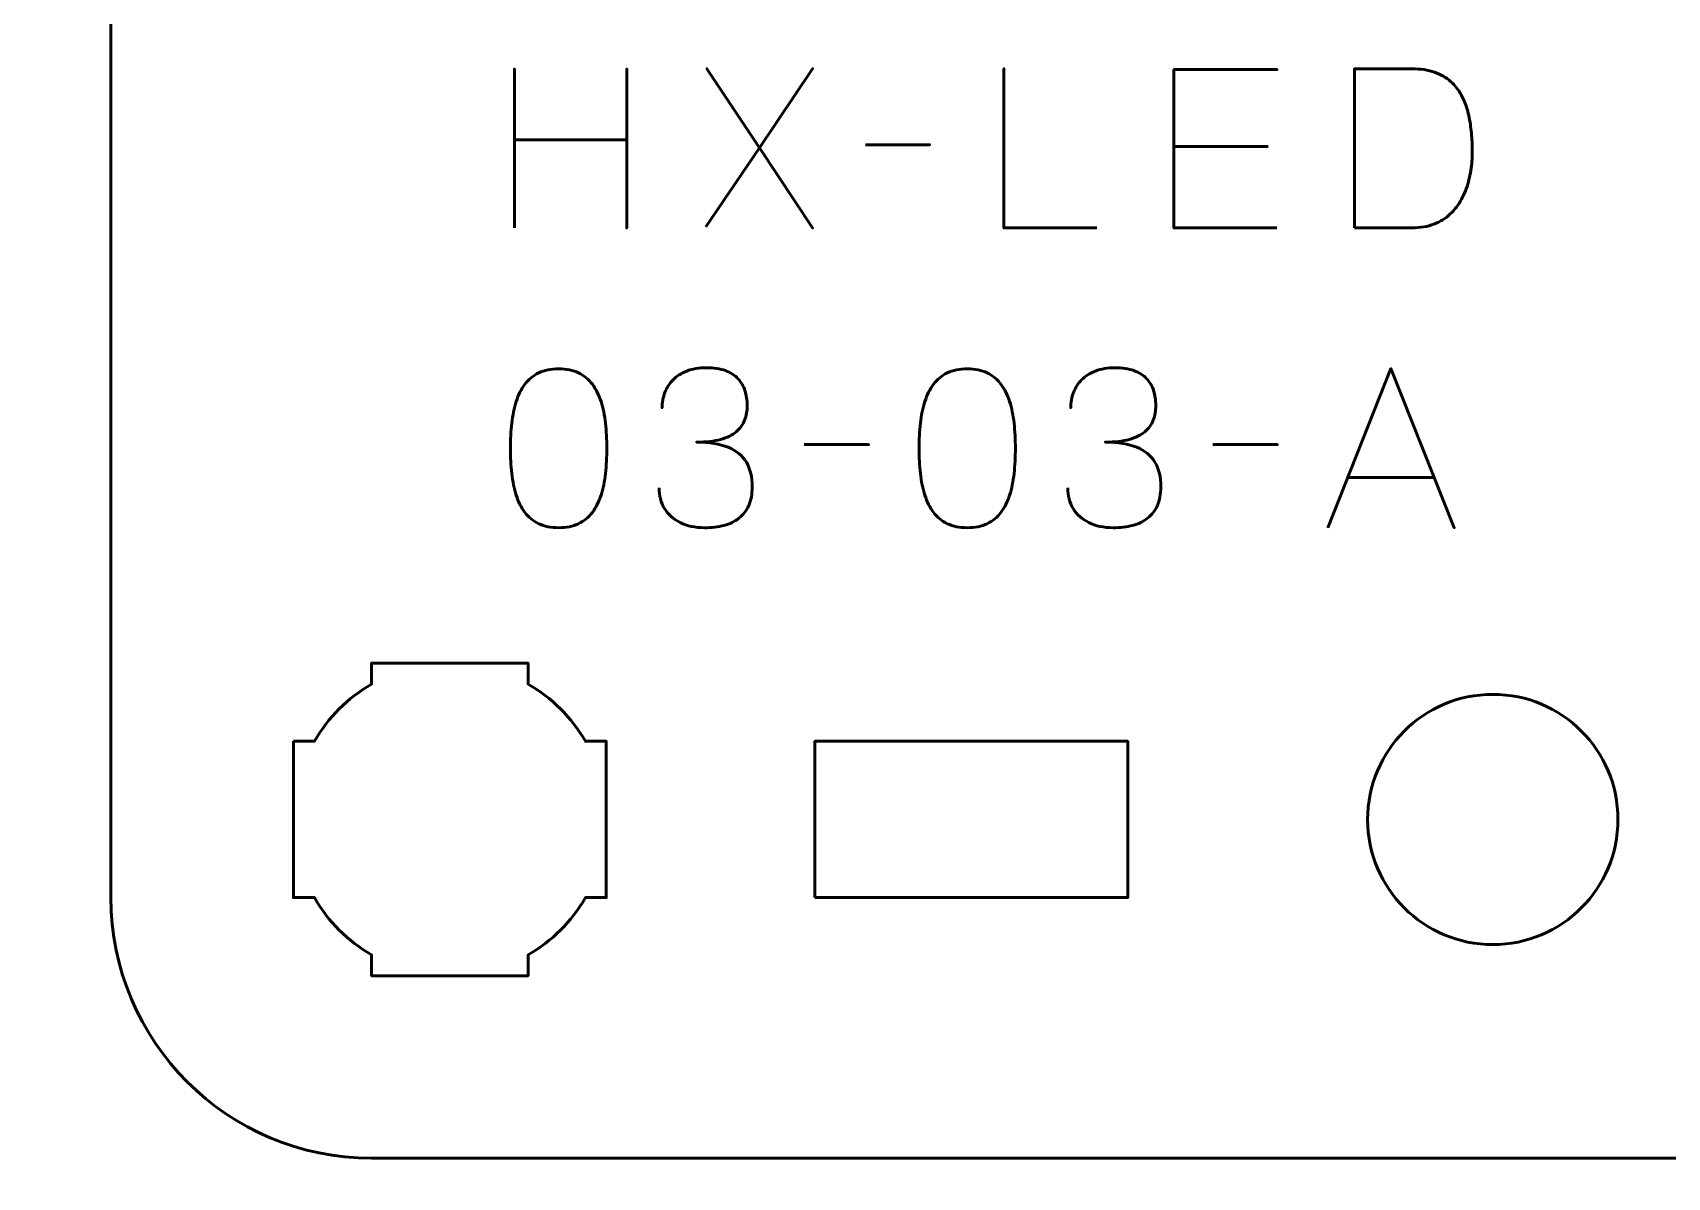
# Model space of a CAD drawing. Header units: centimetres. Extents: x -21 to 0, y -29.7 to 0.
# Drawn here: x -11.6 to -8.465, y -28.237 to -26.04 of the extents above; entities that cross this region are included whole.
import ezdxf

# ---------------------------------------------------------------- set-up
doc = ezdxf.new("R2010")
doc.units = ezdxf.units.CM
doc.header["$MEASUREMENT"] = 0
doc.layers.add('Layer 1', color=7, linetype='Continuous')

msp = doc.modelspace()

# ---------------------------------------------------------------- linework, layer by layer
at = {"layer": 'Layer 1', "lineweight": 53}
msp.add_lwpolyline([(-10.1, -27.7), (-9.5, -27.7), (-9.5, -27.4), (-10.1, -27.4), (-10.1, -27.7)], close=True, dxfattribs=at)
msp.add_ellipse((-8.8, -27.55), major_axis=(0, 0.24), ratio=1, dxfattribs=at)
at = {"layer": 'Layer 1', "color": 1, "lineweight": 53}
msp.add_open_spline([(-21.00003, -29.19995), (-21.00003, -29.19995), (-21.00003, -5.29992), (-21.00003, -5.29992), (-21.00003, -5.29992), (-21.00003, -5.21709), (-20.93286, -5.14992), (-20.85003, -5.14992), (-20.85003, -5.14992), (-20.7672, -5.14992), (-20.70003, -5.08275), (-20.70003, -4.99992), (-20.70003, -4.99992), (-20.70003, -4.91709), (-20.7672, -4.84992), (-20.85003, -4.84992), (-20.85003, -4.84992), (-20.93286, -4.84992), (-21.00003, -4.78275), (-21.00003, -4.69992), (-21.00003, -4.69992), (-21.00003, -4.61709), (-20.93286, -4.54992), (-20.85003, -4.54992), (-20.85003, -4.54992), (-20.7672, -4.54992), (-20.70003, -4.48275), (-20.70003, -4.39992), (-20.70003, -4.39992), (-20.70003, -4.31709), (-20.7672, -4.24992), (-20.85003, -4.24992), (-20.85003, -4.24992), (-20.93286, -4.24992), (-21.00003, -4.18275), (-21.00003, -4.09992), (-21.00003, -4.09992), (-21.00003, -4.01709), (-20.93286, -3.94992), (-20.85003, -3.94992), (-20.85003, -3.94992), (-20.7672, -3.94992), (-20.70003, -3.88275), (-20.70003, -3.79992), (-20.70003, -3.79992), (-20.70003, -3.71709), (-20.7672, -3.64992), (-20.85003, -3.64992), (-20.85003, -3.64992), (-20.93286, -3.64992), (-21.00003, -3.58275), (-21.00003, -3.49992), (-21.00003, -3.49992), (-21.00003, -3.41709), (-20.93286, -3.34992), (-20.85003, -3.34992), (-20.85003, -3.34992), (-20.7672, -3.34992), (-20.70003, -3.28275), (-20.70003, -3.19992), (-20.70003, -3.19992), (-20.70003, -3.11709), (-20.7672, -3.04992), (-20.85003, -3.04992), (-20.85003, -3.04992), (-20.93286, -3.04992), (-21.00003, -2.98275), (-21.00003, -2.89992), (-21.00003, -2.89992), (-21.00003, -2.81709), (-20.93286, -2.74992), (-20.85003, -2.74992), (-20.85003, -2.74992), (-20.7672, -2.74992), (-20.70003, -2.68275), (-20.70003, -2.59992), (-20.70003, -2.59992), (-20.70003, -2.51709), (-20.7672, -2.44992), (-20.85003, -2.44992), (-20.85003, -2.44992), (-20.93286, -2.44992), (-21.00003, -2.38275), (-21.00003, -2.29992), (-21.00003, -2.29992), (-21.00003, -2.21709), (-20.93286, -2.14992), (-20.85003, -2.14992), (-20.85003, -2.14992), (-20.7672, -2.14992), (-20.70003, -2.08275), (-20.70003, -1.99992), (-20.70003, -1.99992), (-20.70003, -1.91709), (-20.7672, -1.84992), (-20.85003, -1.84992), (-20.85003, -1.84992), (-20.93286, -1.84992), (-21.00003, -1.78275), (-21.00003, -1.69992), (-21.00003, -1.69992), (-21.00003, -1.61709), (-20.93286, -1.54992), (-20.85003, -1.54992), (-20.85003, -1.54992), (-20.7672, -1.54992), (-20.70003, -1.48275), (-20.70003, -1.39992), (-20.70003, -1.39992), (-20.70003, -1.31709), (-20.7672, -1.24992), (-20.85003, -1.24992), (-20.85003, -1.24992), (-20.93286, -1.24992), (-21.00003, -1.18275), (-21.00003, -1.09992), (-21.00003, -1.09992), (-21.00003, -1.09992), (-21.00003, -0.49992), (-21.00003, -0.49992), (-21.00003, -0.49992), (-21.00003, -0.22295), (-20.77694, 0.00004), (-20.49994, 0.00004), (-20.49994, 0.00004), (-20.49994, 0.00004), (-0.50008, 0.00004), (-0.50008, 0.00004), (-0.50008, 0.00004), (-0.22294, 0.00004), (0.00002, -0.22295), (0.00002, -0.49992), (0.00002, -0.49992), (0.00002, -0.49992), (0.00002, -29.19995), (0.00002, -29.19995), (0.00002, -29.19995), (0.00002, -29.47695), (-0.22294, -29.70004), (-0.50008, -29.70004), (-0.50008, -29.70004), (-0.50008, -29.70004), (-20.49994, -29.70004), (-20.49994, -29.70004), (-20.49994, -29.70004), (-20.77694, -29.70004), (-21.00003, -29.47695), (-21.00003, -29.19995)], degree=3, knots=[0, 0, 0, 0, 0.027027, 0.027027, 0.027027, 0.027027, 0.0540541, 0.0540541, 0.0540541, 0.0540541, 0.0810811, 0.0810811, 0.0810811, 0.0810811, 0.1081081, 0.1081081, 0.1081081, 0.1081081, 0.1351351, 0.1351351, 0.1351351, 0.1351351, 0.1621622, 0.1621622, 0.1621622, 0.1621622, 0.1891892, 0.1891892, 0.1891892, 0.1891892, 0.2162162, 0.2162162, 0.2162162, 0.2162162, 0.2432432, 0.2432432, 0.2432432, 0.2432432, 0.2702703, 0.2702703, 0.2702703, 0.2702703, 0.2972973, 0.2972973, 0.2972973, 0.2972973, 0.3243243, 0.3243243, 0.3243243, 0.3243243, 0.3513514, 0.3513514, 0.3513514, 0.3513514, 0.3783784, 0.3783784, 0.3783784, 0.3783784, 0.4054054, 0.4054054, 0.4054054, 0.4054054, 0.4324324, 0.4324324, 0.4324324, 0.4324324, 0.4594595, 0.4594595, 0.4594595, 0.4594595, 0.4864865, 0.4864865, 0.4864865, 0.4864865, 0.5135135, 0.5135135, 0.5135135, 0.5135135, 0.5405405, 0.5405405, 0.5405405, 0.5405405, 0.5675676, 0.5675676, 0.5675676, 0.5675676, 0.5945946, 0.5945946, 0.5945946, 0.5945946, 0.6216216, 0.6216216, 0.6216216, 0.6216216, 0.6486486, 0.6486486, 0.6486486, 0.6486486, 0.6756757, 0.6756757, 0.6756757, 0.6756757, 0.7027027, 0.7027027, 0.7027027, 0.7027027, 0.7297297, 0.7297297, 0.7297297, 0.7297297, 0.7567568, 0.7567568, 0.7567568, 0.7567568, 0.7837838, 0.7837838, 0.7837838, 0.7837838, 0.8108108, 0.8108108, 0.8108108, 0.8108108, 0.8378378, 0.8378378, 0.8378378, 0.8378378, 0.8648649, 0.8648649, 0.8648649, 0.8648649, 0.8918919, 0.8918919, 0.8918919, 0.8918919, 0.9189189, 0.9189189, 0.9189189, 0.9189189, 0.9459459, 0.9459459, 0.9459459, 0.9459459, 0.972973, 0.972973, 0.972973, 0.972973, 1, 1, 1, 1], dxfattribs=at)
at = {"layer": 'Layer 1', "color": 3, "lineweight": 53}
msp.add_open_spline([(-11.45, -27.7), (-11.45, -27.7), (-11.45, -23.4), (-11.45, -23.4), (-11.45, -23.4), (-11.45, -23.12391), (-11.22609, -22.9), (-10.95, -22.9), (-10.95, -22.9), (-10.95, -22.9), (-6.65, -22.9), (-6.65, -22.9), (-6.65, -22.9), (-6.37391, -22.9), (-6.15, -23.12391), (-6.15, -23.4), (-6.15, -23.4), (-6.15, -23.4), (-6.15, -27.7), (-6.15, -27.7), (-6.15, -27.7), (-6.15, -27.97609), (-6.37391, -28.2), (-6.65, -28.2), (-6.65, -28.2), (-6.65, -28.2), (-10.95, -28.2), (-10.95, -28.2), (-10.95, -28.2), (-11.22609, -28.2), (-11.45, -27.97609), (-11.45, -27.7)], degree=3, knots=[0, 0, 0, 0, 0.125, 0.125, 0.125, 0.125, 0.25, 0.25, 0.25, 0.25, 0.375, 0.375, 0.375, 0.375, 0.5, 0.5, 0.5, 0.5, 0.625, 0.625, 0.625, 0.625, 0.75, 0.75, 0.75, 0.75, 0.875, 0.875, 0.875, 0.875, 1, 1, 1, 1], dxfattribs=at)
at = {"layer": 'Layer 1', "color": 5, "lineweight": 53}
for points, knots in [([(-10.67632, -26.41494), (-10.67632, -26.41494), (-10.67632, -26.24603), (-10.67632, -26.24603), (-10.67632, -26.24603), (-10.67632, -26.24603), (-10.46085, -26.24603), (-10.46085, -26.24603), (-10.46085, -26.24603), (-10.46085, -26.24603), (-10.46085, -26.41494), (-10.46085, -26.41494), (-10.46085, -26.41494), (-10.46085, -26.41494), (-10.46085, -26.11014), (-10.46085, -26.11014), (-10.46085, -26.11014), (-10.46085, -26.11014), (-10.46085, -26.24603), (-10.46085, -26.24603), (-10.46085, -26.24603), (-10.46085, -26.24603), (-10.67632, -26.24603), (-10.67632, -26.24603), (-10.67632, -26.24603), (-10.67632, -26.24603), (-10.67632, -26.11014), (-10.67632, -26.11014), (-10.67632, -26.11014), (-10.67632, -26.11014), (-10.67632, -26.41494), (-10.67632, -26.41494)], [0, 0, 0, 0, 0.125, 0.125, 0.125, 0.125, 0.25, 0.25, 0.25, 0.25, 0.375, 0.375, 0.375, 0.375, 0.5, 0.5, 0.5, 0.5, 0.625, 0.625, 0.625, 0.625, 0.75, 0.75, 0.75, 0.75, 0.875, 0.875, 0.875, 0.875, 1, 1, 1, 1]), ([(-10.30887, -26.41282), (-10.30887, -26.41282), (-10.20642, -26.26127), (-10.20642, -26.26127), (-10.20642, -26.26127), (-10.20642, -26.26127), (-10.30718, -26.10972), (-10.30718, -26.10972), (-10.30718, -26.10972), (-10.30718, -26.10972), (-10.20642, -26.26127), (-10.20642, -26.26127), (-10.20642, -26.26127), (-10.20642, -26.26127), (-10.1044, -26.10972), (-10.1044, -26.10972), (-10.1044, -26.10972), (-10.1044, -26.10972), (-10.20642, -26.26127), (-10.20642, -26.26127), (-10.20642, -26.26127), (-10.20642, -26.26127), (-10.1044, -26.41494), (-10.1044, -26.41494), (-10.1044, -26.41494), (-10.1044, -26.41494), (-10.20642, -26.26127), (-10.20642, -26.26127), (-10.20642, -26.26127), (-10.20642, -26.26127), (-10.30887, -26.41282), (-10.30887, -26.41282)], [0, 0, 0, 0, 0.125, 0.125, 0.125, 0.125, 0.25, 0.25, 0.25, 0.25, 0.375, 0.375, 0.375, 0.375, 0.5, 0.5, 0.5, 0.5, 0.625, 0.625, 0.625, 0.625, 0.75, 0.75, 0.75, 0.75, 0.875, 0.875, 0.875, 0.875, 1, 1, 1, 1]), ([(-9.55916, -26.41494), (-9.55916, -26.41494), (-9.73738, -26.41494), (-9.73738, -26.41494), (-9.73738, -26.41494), (-9.73738, -26.41494), (-9.73738, -26.10972), (-9.73738, -26.10972), (-9.73738, -26.10972), (-9.73738, -26.10972), (-9.73738, -26.41494), (-9.73738, -26.41494), (-9.73738, -26.41494), (-9.73738, -26.41494), (-9.55916, -26.41494), (-9.55916, -26.41494)], [0, 0, 0, 0, 0.25, 0.25, 0.25, 0.25, 0.5, 0.5, 0.5, 0.5, 0.75, 0.75, 0.75, 0.75, 1, 1, 1, 1]), ([(-9.06514, -26.41494), (-9.06514, -26.41494), (-9.06514, -26.10972), (-9.06514, -26.10972), (-9.06514, -26.10972), (-9.06514, -26.10972), (-8.95507, -26.10972), (-8.95507, -26.10972), (-8.95507, -26.10972), (-8.93835, -26.10979), (-8.92389, -26.11198), (-8.91168, -26.11628), (-8.91168, -26.11628), (-8.89955, -26.12058), (-8.88925, -26.12651), (-8.88092, -26.13399), (-8.88092, -26.13399), (-8.87253, -26.14154), (-8.86575, -26.15022), (-8.86046, -26.15995), (-8.86046, -26.15995), (-8.85517, -26.16976), (-8.85108, -26.1802), (-8.84818, -26.19128), (-8.84818, -26.19128), (-8.84529, -26.20229), (-8.84325, -26.21351), (-8.84198, -26.22486), (-8.84198, -26.22486), (-8.84071, -26.23622), (-8.83986, -26.24723), (-8.83951, -26.25788), (-8.83951, -26.25788), (-8.83901, -26.26854), (-8.83936, -26.27976), (-8.84049, -26.29154), (-8.84049, -26.29154), (-8.84162, -26.30332), (-8.84374, -26.3151), (-8.84691, -26.32682), (-8.84691, -26.32682), (-8.85002, -26.33853), (-8.85446, -26.34968), (-8.86018, -26.36019), (-8.86018, -26.36019), (-8.86582, -26.37077), (-8.87302, -26.38016), (-8.88163, -26.38834), (-8.88163, -26.38834), (-8.89031, -26.39653), (-8.90068, -26.40302), (-8.91281, -26.40774), (-8.91281, -26.40774), (-8.92495, -26.41247), (-8.93906, -26.41487), (-8.95507, -26.41494), (-8.95507, -26.41494), (-8.95507, -26.41494), (-9.06514, -26.41494), (-9.06514, -26.41494)], [0, 0, 0, 0, 0.0666667, 0.0666667, 0.0666667, 0.0666667, 0.1333333, 0.1333333, 0.1333333, 0.1333333, 0.2, 0.2, 0.2, 0.2, 0.2666667, 0.2666667, 0.2666667, 0.2666667, 0.3333333, 0.3333333, 0.3333333, 0.3333333, 0.4, 0.4, 0.4, 0.4, 0.4666667, 0.4666667, 0.4666667, 0.4666667, 0.5333333, 0.5333333, 0.5333333, 0.5333333, 0.6, 0.6, 0.6, 0.6, 0.6666667, 0.6666667, 0.6666667, 0.6666667, 0.7333333, 0.7333333, 0.7333333, 0.7333333, 0.8, 0.8, 0.8, 0.8, 0.8666667, 0.8666667, 0.8666667, 0.8666667, 0.9333333, 0.9333333, 0.9333333, 0.9333333, 1, 1, 1, 1]), ([(-9.06514, -26.41494), (-9.06514, -26.41494), (-9.06514, -26.10972), (-9.06514, -26.10972), (-9.06514, -26.10972), (-9.06514, -26.10972), (-8.95507, -26.10972), (-8.95507, -26.10972), (-8.95507, -26.10972), (-8.93835, -26.10979), (-8.92389, -26.11198), (-8.91168, -26.11628), (-8.91168, -26.11628), (-8.89955, -26.12058), (-8.88925, -26.12651), (-8.88092, -26.13399), (-8.88092, -26.13399), (-8.87253, -26.14154), (-8.86575, -26.15022), (-8.86046, -26.15995), (-8.86046, -26.15995), (-8.85517, -26.16976), (-8.85108, -26.1802), (-8.84818, -26.19128), (-8.84818, -26.19128), (-8.84529, -26.20229), (-8.84325, -26.21351), (-8.84198, -26.22486), (-8.84198, -26.22486), (-8.84071, -26.23622), (-8.83986, -26.24723), (-8.83951, -26.25788), (-8.83951, -26.25788), (-8.83901, -26.26854), (-8.83936, -26.27976), (-8.84049, -26.29154), (-8.84049, -26.29154), (-8.84162, -26.30332), (-8.84374, -26.3151), (-8.84691, -26.32682), (-8.84691, -26.32682), (-8.85002, -26.33853), (-8.85446, -26.34968), (-8.86018, -26.36019), (-8.86018, -26.36019), (-8.86582, -26.37077), (-8.87302, -26.38016), (-8.88163, -26.38834), (-8.88163, -26.38834), (-8.89031, -26.39653), (-8.90068, -26.40302), (-8.91281, -26.40774), (-8.91281, -26.40774), (-8.92495, -26.41247), (-8.93906, -26.41487), (-8.95507, -26.41494), (-8.95507, -26.41494), (-8.95507, -26.41494), (-9.06514, -26.41494), (-9.06514, -26.41494)], [0, 0, 0, 0, 0.0666667, 0.0666667, 0.0666667, 0.0666667, 0.1333333, 0.1333333, 0.1333333, 0.1333333, 0.2, 0.2, 0.2, 0.2, 0.2666667, 0.2666667, 0.2666667, 0.2666667, 0.3333333, 0.3333333, 0.3333333, 0.3333333, 0.4, 0.4, 0.4, 0.4, 0.4666667, 0.4666667, 0.4666667, 0.4666667, 0.5333333, 0.5333333, 0.5333333, 0.5333333, 0.6, 0.6, 0.6, 0.6, 0.6666667, 0.6666667, 0.6666667, 0.6666667, 0.7333333, 0.7333333, 0.7333333, 0.7333333, 0.8, 0.8, 0.8, 0.8, 0.8666667, 0.8666667, 0.8666667, 0.8666667, 0.9333333, 0.9333333, 0.9333333, 0.9333333, 1, 1, 1, 1]), ([(-9.21415, -26.41494), (-9.21415, -26.41494), (-9.41142, -26.41494), (-9.41142, -26.41494), (-9.41142, -26.41494), (-9.41142, -26.41494), (-9.41142, -26.11141), (-9.41142, -26.11141), (-9.41142, -26.11141), (-9.41142, -26.11141), (-9.21415, -26.11141), (-9.21415, -26.11141), (-9.21415, -26.11141), (-9.21415, -26.11141), (-9.41142, -26.11141), (-9.41142, -26.11141), (-9.41142, -26.11141), (-9.41142, -26.11141), (-9.41142, -26.41494), (-9.41142, -26.41494), (-9.41142, -26.41494), (-9.41142, -26.41494), (-9.21415, -26.41494), (-9.21415, -26.41494)], [0, 0, 0, 0, 0.1666667, 0.1666667, 0.1666667, 0.1666667, 0.3333333, 0.3333333, 0.3333333, 0.3333333, 0.5, 0.5, 0.5, 0.5, 0.6666667, 0.6666667, 0.6666667, 0.6666667, 0.8333333, 0.8333333, 0.8333333, 0.8333333, 1, 1, 1, 1]), ([(-10.00323, -26.25534), (-10.00323, -26.25534), (-9.88004, -26.25534), (-9.88004, -26.25534), (-9.88004, -26.25534), (-9.88004, -26.25534), (-10.00323, -26.25534), (-10.00323, -26.25534)], [0, 0, 0, 0, 0.5, 0.5, 0.5, 0.5, 1, 1, 1, 1]), ([(-9.23108, -26.25873), (-9.23108, -26.25873), (-9.41142, -26.25873), (-9.41142, -26.25873), (-9.41142, -26.25873), (-9.41142, -26.25873), (-9.23108, -26.25873), (-9.23108, -26.25873)], [0, 0, 0, 0, 0.5, 0.5, 0.5, 0.5, 1, 1, 1, 1]), ([(-10.59144, -26.99025), (-10.57663, -26.99018), (-10.56386, -26.98757), (-10.5532, -26.98249), (-10.5532, -26.98249), (-10.54262, -26.97741), (-10.5338, -26.97014), (-10.52675, -26.9609), (-10.52675, -26.9609), (-10.51976, -26.95159), (-10.51426, -26.94058), (-10.51017, -26.92788), (-10.51017, -26.92788), (-10.50614, -26.91518), (-10.50325, -26.90128), (-10.50163, -26.88604), (-10.50163, -26.88604), (-10.49993, -26.8708), (-10.49909, -26.85478), (-10.49916, -26.83785), (-10.49916, -26.83785), (-10.49909, -26.82099), (-10.49993, -26.80497), (-10.50163, -26.7898), (-10.50163, -26.7898), (-10.50325, -26.77463), (-10.50614, -26.76066), (-10.51017, -26.74796), (-10.51017, -26.74796), (-10.51426, -26.73533), (-10.51976, -26.72433), (-10.52675, -26.71494), (-10.52675, -26.71494), (-10.5338, -26.70563), (-10.54262, -26.69836), (-10.5532, -26.69328), (-10.5532, -26.69328), (-10.56386, -26.68813), (-10.57663, -26.68552), (-10.59144, -26.68545), (-10.59144, -26.68545), (-10.60626, -26.68552), (-10.61903, -26.68813), (-10.62969, -26.69328), (-10.62969, -26.69328), (-10.64027, -26.69836), (-10.64909, -26.70563), (-10.65614, -26.71494), (-10.65614, -26.71494), (-10.66313, -26.72433), (-10.66863, -26.73533), (-10.67272, -26.74796), (-10.67272, -26.74796), (-10.67675, -26.76066), (-10.67964, -26.77463), (-10.68126, -26.7898), (-10.68126, -26.7898), (-10.68295, -26.80497), (-10.6838, -26.82099), (-10.68373, -26.83785), (-10.68373, -26.83785), (-10.6838, -26.85478), (-10.68295, -26.8708), (-10.68126, -26.88604), (-10.68126, -26.88604), (-10.67964, -26.90128), (-10.67675, -26.91518), (-10.67272, -26.92788), (-10.67272, -26.92788), (-10.66863, -26.94058), (-10.66313, -26.95159), (-10.65614, -26.9609), (-10.65614, -26.9609), (-10.64909, -26.97014), (-10.64027, -26.97741), (-10.62969, -26.98249), (-10.62969, -26.98249), (-10.61903, -26.98757), (-10.60626, -26.99018), (-10.59144, -26.99025)], [0, 0, 0, 0, 0.05, 0.05, 0.05, 0.05, 0.1, 0.1, 0.1, 0.1, 0.15, 0.15, 0.15, 0.15, 0.2, 0.2, 0.2, 0.2, 0.25, 0.25, 0.25, 0.25, 0.3, 0.3, 0.3, 0.3, 0.35, 0.35, 0.35, 0.35, 0.4, 0.4, 0.4, 0.4, 0.45, 0.45, 0.45, 0.45, 0.5, 0.5, 0.5, 0.5, 0.55, 0.55, 0.55, 0.55, 0.6, 0.6, 0.6, 0.6, 0.65, 0.65, 0.65, 0.65, 0.7, 0.7, 0.7, 0.7, 0.75, 0.75, 0.75, 0.75, 0.8, 0.8, 0.8, 0.8, 0.85, 0.85, 0.85, 0.85, 0.9, 0.9, 0.9, 0.9, 0.95, 0.95, 0.95, 0.95, 1, 1, 1, 1]), ([(-10.59144, -26.99025), (-10.57663, -26.99018), (-10.56386, -26.98757), (-10.5532, -26.98249), (-10.5532, -26.98249), (-10.54262, -26.97741), (-10.5338, -26.97014), (-10.52675, -26.9609), (-10.52675, -26.9609), (-10.51976, -26.95159), (-10.51426, -26.94058), (-10.51017, -26.92788), (-10.51017, -26.92788), (-10.50614, -26.91518), (-10.50325, -26.90128), (-10.50163, -26.88604), (-10.50163, -26.88604), (-10.49993, -26.8708), (-10.49909, -26.85478), (-10.49916, -26.83785), (-10.49916, -26.83785), (-10.49909, -26.82099), (-10.49993, -26.80497), (-10.50163, -26.7898), (-10.50163, -26.7898), (-10.50325, -26.77463), (-10.50614, -26.76066), (-10.51017, -26.74796), (-10.51017, -26.74796), (-10.51426, -26.73533), (-10.51976, -26.72433), (-10.52675, -26.71494), (-10.52675, -26.71494), (-10.5338, -26.70563), (-10.54262, -26.69836), (-10.5532, -26.69328), (-10.5532, -26.69328), (-10.56386, -26.68813), (-10.57663, -26.68552), (-10.59144, -26.68545), (-10.59144, -26.68545), (-10.60626, -26.68552), (-10.61903, -26.68813), (-10.62969, -26.69328), (-10.62969, -26.69328), (-10.64027, -26.69836), (-10.64909, -26.70563), (-10.65614, -26.71494), (-10.65614, -26.71494), (-10.66313, -26.72433), (-10.66863, -26.73533), (-10.67272, -26.74796), (-10.67272, -26.74796), (-10.67675, -26.76066), (-10.67964, -26.77463), (-10.68126, -26.7898), (-10.68126, -26.7898), (-10.68295, -26.80497), (-10.6838, -26.82099), (-10.68373, -26.83785), (-10.68373, -26.83785), (-10.6838, -26.85478), (-10.68295, -26.8708), (-10.68126, -26.88604), (-10.68126, -26.88604), (-10.67964, -26.90128), (-10.67675, -26.91518), (-10.67272, -26.92788), (-10.67272, -26.92788), (-10.66863, -26.94058), (-10.66313, -26.95159), (-10.65614, -26.9609), (-10.65614, -26.9609), (-10.64909, -26.97014), (-10.64027, -26.97741), (-10.62969, -26.98249), (-10.62969, -26.98249), (-10.61903, -26.98757), (-10.60626, -26.99018), (-10.59144, -26.99025)], [0, 0, 0, 0, 0.05, 0.05, 0.05, 0.05, 0.1, 0.1, 0.1, 0.1, 0.15, 0.15, 0.15, 0.15, 0.2, 0.2, 0.2, 0.2, 0.25, 0.25, 0.25, 0.25, 0.3, 0.3, 0.3, 0.3, 0.35, 0.35, 0.35, 0.35, 0.4, 0.4, 0.4, 0.4, 0.45, 0.45, 0.45, 0.45, 0.5, 0.5, 0.5, 0.5, 0.55, 0.55, 0.55, 0.55, 0.6, 0.6, 0.6, 0.6, 0.65, 0.65, 0.65, 0.65, 0.7, 0.7, 0.7, 0.7, 0.75, 0.75, 0.75, 0.75, 0.8, 0.8, 0.8, 0.8, 0.85, 0.85, 0.85, 0.85, 0.9, 0.9, 0.9, 0.9, 0.95, 0.95, 0.95, 0.95, 1, 1, 1, 1]), ([(-10.39883, -26.91363), (-10.39876, -26.92887), (-10.39523, -26.94213), (-10.38825, -26.95363), (-10.38825, -26.95363), (-10.38126, -26.96506), (-10.37131, -26.97402), (-10.35833, -26.98044), (-10.35833, -26.98044), (-10.34535, -26.98686), (-10.32976, -26.99011), (-10.31162, -26.99025), (-10.31162, -26.99025), (-10.29801, -26.99025), (-10.28566, -26.98884), (-10.27444, -26.98588), (-10.27444, -26.98588), (-10.26329, -26.98291), (-10.2537, -26.97833), (-10.24558, -26.97205), (-10.24558, -26.97205), (-10.23747, -26.96577), (-10.23126, -26.95765), (-10.22682, -26.94778), (-10.22682, -26.94778), (-10.22244, -26.93783), (-10.22026, -26.9259), (-10.22019, -26.91193), (-10.22019, -26.91193), (-10.22011, -26.89331), (-10.22392, -26.87757), (-10.23147, -26.8648), (-10.23147, -26.8648), (-10.23902, -26.85203), (-10.25074, -26.84244), (-10.26647, -26.83588), (-10.26647, -26.83588), (-10.2822, -26.82931), (-10.30238, -26.826), (-10.32686, -26.826), (-10.32686, -26.826), (-10.30859, -26.82607), (-10.29328, -26.82438), (-10.28079, -26.82092), (-10.28079, -26.82092), (-10.26837, -26.81746), (-10.25843, -26.81259), (-10.25095, -26.80624), (-10.25095, -26.80624), (-10.24347, -26.79996), (-10.23804, -26.79248), (-10.23479, -26.78388), (-10.23479, -26.78388), (-10.23147, -26.77534), (-10.22985, -26.76596), (-10.22992, -26.75573), (-10.22992, -26.75573), (-10.22985, -26.74549), (-10.23126, -26.73604), (-10.23408, -26.72729), (-10.23408, -26.72729), (-10.23684, -26.71854), (-10.24135, -26.71085), (-10.24749, -26.70429), (-10.24749, -26.70429), (-10.25363, -26.69773), (-10.26174, -26.69258), (-10.27169, -26.68891), (-10.27169, -26.68891), (-10.28171, -26.68524), (-10.29392, -26.68341), (-10.30824, -26.68334), (-10.30824, -26.68334), (-10.32249, -26.68341), (-10.33498, -26.68552), (-10.34556, -26.68962), (-10.34556, -26.68962), (-10.35622, -26.69371), (-10.36496, -26.69928), (-10.37202, -26.70641), (-10.37202, -26.70641), (-10.379, -26.71353), (-10.38423, -26.72165), (-10.38768, -26.73082), (-10.38768, -26.73082), (-10.39121, -26.73999), (-10.3929, -26.74973), (-10.3929, -26.75996), (-10.3929, -26.75996), (-10.3929, -26.74973), (-10.39121, -26.73999), (-10.38768, -26.73082), (-10.38768, -26.73082), (-10.38423, -26.72165), (-10.379, -26.71353), (-10.37202, -26.70641), (-10.37202, -26.70641), (-10.36496, -26.69928), (-10.35622, -26.69371), (-10.34556, -26.68962), (-10.34556, -26.68962), (-10.33498, -26.68552), (-10.32249, -26.68341), (-10.30824, -26.68334), (-10.30824, -26.68334), (-10.29392, -26.68341), (-10.28171, -26.68524), (-10.27169, -26.68891), (-10.27169, -26.68891), (-10.26174, -26.69258), (-10.25363, -26.69773), (-10.24749, -26.70429), (-10.24749, -26.70429), (-10.24135, -26.71085), (-10.23684, -26.71854), (-10.23408, -26.72729), (-10.23408, -26.72729), (-10.23126, -26.73604), (-10.22985, -26.74549), (-10.22992, -26.75573), (-10.22992, -26.75573), (-10.22985, -26.76596), (-10.23147, -26.77534), (-10.23479, -26.78388), (-10.23479, -26.78388), (-10.23804, -26.79248), (-10.24347, -26.79996), (-10.25095, -26.80624), (-10.25095, -26.80624), (-10.25843, -26.81259), (-10.26837, -26.81746), (-10.28079, -26.82092), (-10.28079, -26.82092), (-10.29328, -26.82438), (-10.30859, -26.82607), (-10.32686, -26.826), (-10.32686, -26.826), (-10.30238, -26.826), (-10.2822, -26.82931), (-10.26647, -26.83588), (-10.26647, -26.83588), (-10.25074, -26.84244), (-10.23902, -26.85203), (-10.23147, -26.8648), (-10.23147, -26.8648), (-10.22392, -26.87757), (-10.22011, -26.89331), (-10.22019, -26.91193), (-10.22019, -26.91193), (-10.22026, -26.9259), (-10.22244, -26.93783), (-10.22682, -26.94778), (-10.22682, -26.94778), (-10.23126, -26.95765), (-10.23747, -26.96577), (-10.24558, -26.97205), (-10.24558, -26.97205), (-10.2537, -26.97833), (-10.26329, -26.98291), (-10.27444, -26.98588), (-10.27444, -26.98588), (-10.28566, -26.98884), (-10.29801, -26.99025), (-10.31162, -26.99025), (-10.31162, -26.99025), (-10.32976, -26.99011), (-10.34535, -26.98686), (-10.35833, -26.98044), (-10.35833, -26.98044), (-10.37131, -26.97402), (-10.38126, -26.96506), (-10.38825, -26.95363), (-10.38825, -26.95363), (-10.39523, -26.94213), (-10.39876, -26.92887), (-10.39883, -26.91363)], [0, 0, 0, 0, 0.0227273, 0.0227273, 0.0227273, 0.0227273, 0.0454545, 0.0454545, 0.0454545, 0.0454545, 0.0681818, 0.0681818, 0.0681818, 0.0681818, 0.0909091, 0.0909091, 0.0909091, 0.0909091, 0.1136364, 0.1136364, 0.1136364, 0.1136364, 0.1363636, 0.1363636, 0.1363636, 0.1363636, 0.1590909, 0.1590909, 0.1590909, 0.1590909, 0.1818182, 0.1818182, 0.1818182, 0.1818182, 0.2045455, 0.2045455, 0.2045455, 0.2045455, 0.2272727, 0.2272727, 0.2272727, 0.2272727, 0.25, 0.25, 0.25, 0.25, 0.2727273, 0.2727273, 0.2727273, 0.2727273, 0.2954545, 0.2954545, 0.2954545, 0.2954545, 0.3181818, 0.3181818, 0.3181818, 0.3181818, 0.3409091, 0.3409091, 0.3409091, 0.3409091, 0.3636364, 0.3636364, 0.3636364, 0.3636364, 0.3863636, 0.3863636, 0.3863636, 0.3863636, 0.4090909, 0.4090909, 0.4090909, 0.4090909, 0.4318182, 0.4318182, 0.4318182, 0.4318182, 0.4545455, 0.4545455, 0.4545455, 0.4545455, 0.4772727, 0.4772727, 0.4772727, 0.4772727, 0.5, 0.5, 0.5, 0.5, 0.5227273, 0.5227273, 0.5227273, 0.5227273, 0.5454545, 0.5454545, 0.5454545, 0.5454545, 0.5681818, 0.5681818, 0.5681818, 0.5681818, 0.5909091, 0.5909091, 0.5909091, 0.5909091, 0.6136364, 0.6136364, 0.6136364, 0.6136364, 0.6363636, 0.6363636, 0.6363636, 0.6363636, 0.6590909, 0.6590909, 0.6590909, 0.6590909, 0.6818182, 0.6818182, 0.6818182, 0.6818182, 0.7045455, 0.7045455, 0.7045455, 0.7045455, 0.7272727, 0.7272727, 0.7272727, 0.7272727, 0.75, 0.75, 0.75, 0.75, 0.7727273, 0.7727273, 0.7727273, 0.7727273, 0.7954545, 0.7954545, 0.7954545, 0.7954545, 0.8181818, 0.8181818, 0.8181818, 0.8181818, 0.8409091, 0.8409091, 0.8409091, 0.8409091, 0.8636364, 0.8636364, 0.8636364, 0.8636364, 0.8863636, 0.8863636, 0.8863636, 0.8863636, 0.9090909, 0.9090909, 0.9090909, 0.9090909, 0.9318182, 0.9318182, 0.9318182, 0.9318182, 0.9545455, 0.9545455, 0.9545455, 0.9545455, 0.9772727, 0.9772727, 0.9772727, 0.9772727, 1, 1, 1, 1]), ([(-9.80786, -26.99025), (-9.79305, -26.99018), (-9.78028, -26.98757), (-9.76962, -26.98249), (-9.76962, -26.98249), (-9.75904, -26.97741), (-9.75022, -26.97014), (-9.74317, -26.9609), (-9.74317, -26.9609), (-9.73618, -26.95159), (-9.73068, -26.94058), (-9.72659, -26.92788), (-9.72659, -26.92788), (-9.72256, -26.91518), (-9.71967, -26.90128), (-9.71805, -26.88604), (-9.71805, -26.88604), (-9.71635, -26.8708), (-9.71551, -26.85478), (-9.71558, -26.83785), (-9.71558, -26.83785), (-9.71551, -26.82099), (-9.71635, -26.80497), (-9.71805, -26.7898), (-9.71805, -26.7898), (-9.71967, -26.77463), (-9.72256, -26.76066), (-9.72659, -26.74796), (-9.72659, -26.74796), (-9.73068, -26.73533), (-9.73618, -26.72433), (-9.74317, -26.71494), (-9.74317, -26.71494), (-9.75022, -26.70563), (-9.75904, -26.69836), (-9.76962, -26.69328), (-9.76962, -26.69328), (-9.78028, -26.68813), (-9.79305, -26.68552), (-9.80786, -26.68545), (-9.80786, -26.68545), (-9.82268, -26.68552), (-9.83545, -26.68813), (-9.84611, -26.69328), (-9.84611, -26.69328), (-9.85669, -26.69836), (-9.86551, -26.70563), (-9.87256, -26.71494), (-9.87256, -26.71494), (-9.87955, -26.72433), (-9.88505, -26.73533), (-9.88914, -26.74796), (-9.88914, -26.74796), (-9.89317, -26.76066), (-9.89606, -26.77463), (-9.89768, -26.7898), (-9.89768, -26.7898), (-9.89937, -26.80497), (-9.90022, -26.82099), (-9.90015, -26.83785), (-9.90015, -26.83785), (-9.90022, -26.85478), (-9.89937, -26.8708), (-9.89768, -26.88604), (-9.89768, -26.88604), (-9.89606, -26.90128), (-9.89317, -26.91518), (-9.88914, -26.92788), (-9.88914, -26.92788), (-9.88505, -26.94058), (-9.87955, -26.95159), (-9.87256, -26.9609), (-9.87256, -26.9609), (-9.86551, -26.97014), (-9.85669, -26.97741), (-9.84611, -26.98249), (-9.84611, -26.98249), (-9.83545, -26.98757), (-9.82268, -26.99018), (-9.80786, -26.99025)], [0, 0, 0, 0, 0.05, 0.05, 0.05, 0.05, 0.1, 0.1, 0.1, 0.1, 0.15, 0.15, 0.15, 0.15, 0.2, 0.2, 0.2, 0.2, 0.25, 0.25, 0.25, 0.25, 0.3, 0.3, 0.3, 0.3, 0.35, 0.35, 0.35, 0.35, 0.4, 0.4, 0.4, 0.4, 0.45, 0.45, 0.45, 0.45, 0.5, 0.5, 0.5, 0.5, 0.55, 0.55, 0.55, 0.55, 0.6, 0.6, 0.6, 0.6, 0.65, 0.65, 0.65, 0.65, 0.7, 0.7, 0.7, 0.7, 0.75, 0.75, 0.75, 0.75, 0.8, 0.8, 0.8, 0.8, 0.85, 0.85, 0.85, 0.85, 0.9, 0.9, 0.9, 0.9, 0.95, 0.95, 0.95, 0.95, 1, 1, 1, 1]), ([(-9.80786, -26.99025), (-9.79305, -26.99018), (-9.78028, -26.98757), (-9.76962, -26.98249), (-9.76962, -26.98249), (-9.75904, -26.97741), (-9.75022, -26.97014), (-9.74317, -26.9609), (-9.74317, -26.9609), (-9.73618, -26.95159), (-9.73068, -26.94058), (-9.72659, -26.92788), (-9.72659, -26.92788), (-9.72256, -26.91518), (-9.71967, -26.90128), (-9.71805, -26.88604), (-9.71805, -26.88604), (-9.71635, -26.8708), (-9.71551, -26.85478), (-9.71558, -26.83785), (-9.71558, -26.83785), (-9.71551, -26.82099), (-9.71635, -26.80497), (-9.71805, -26.7898), (-9.71805, -26.7898), (-9.71967, -26.77463), (-9.72256, -26.76066), (-9.72659, -26.74796), (-9.72659, -26.74796), (-9.73068, -26.73533), (-9.73618, -26.72433), (-9.74317, -26.71494), (-9.74317, -26.71494), (-9.75022, -26.70563), (-9.75904, -26.69836), (-9.76962, -26.69328), (-9.76962, -26.69328), (-9.78028, -26.68813), (-9.79305, -26.68552), (-9.80786, -26.68545), (-9.80786, -26.68545), (-9.82268, -26.68552), (-9.83545, -26.68813), (-9.84611, -26.69328), (-9.84611, -26.69328), (-9.85669, -26.69836), (-9.86551, -26.70563), (-9.87256, -26.71494), (-9.87256, -26.71494), (-9.87955, -26.72433), (-9.88505, -26.73533), (-9.88914, -26.74796), (-9.88914, -26.74796), (-9.89317, -26.76066), (-9.89606, -26.77463), (-9.89768, -26.7898), (-9.89768, -26.7898), (-9.89937, -26.80497), (-9.90022, -26.82099), (-9.90015, -26.83785), (-9.90015, -26.83785), (-9.90022, -26.85478), (-9.89937, -26.8708), (-9.89768, -26.88604), (-9.89768, -26.88604), (-9.89606, -26.90128), (-9.89317, -26.91518), (-9.88914, -26.92788), (-9.88914, -26.92788), (-9.88505, -26.94058), (-9.87955, -26.95159), (-9.87256, -26.9609), (-9.87256, -26.9609), (-9.86551, -26.97014), (-9.85669, -26.97741), (-9.84611, -26.98249), (-9.84611, -26.98249), (-9.83545, -26.98757), (-9.82268, -26.99018), (-9.80786, -26.99025)], [0, 0, 0, 0, 0.05, 0.05, 0.05, 0.05, 0.1, 0.1, 0.1, 0.1, 0.15, 0.15, 0.15, 0.15, 0.2, 0.2, 0.2, 0.2, 0.25, 0.25, 0.25, 0.25, 0.3, 0.3, 0.3, 0.3, 0.35, 0.35, 0.35, 0.35, 0.4, 0.4, 0.4, 0.4, 0.45, 0.45, 0.45, 0.45, 0.5, 0.5, 0.5, 0.5, 0.55, 0.55, 0.55, 0.55, 0.6, 0.6, 0.6, 0.6, 0.65, 0.65, 0.65, 0.65, 0.7, 0.7, 0.7, 0.7, 0.75, 0.75, 0.75, 0.75, 0.8, 0.8, 0.8, 0.8, 0.85, 0.85, 0.85, 0.85, 0.9, 0.9, 0.9, 0.9, 0.95, 0.95, 0.95, 0.95, 1, 1, 1, 1]), ([(-9.61525, -26.91363), (-9.61518, -26.92887), (-9.61165, -26.94213), (-9.60467, -26.95363), (-9.60467, -26.95363), (-9.59768, -26.96506), (-9.58773, -26.97402), (-9.57475, -26.98044), (-9.57475, -26.98044), (-9.56177, -26.98686), (-9.54618, -26.99011), (-9.52804, -26.99025), (-9.52804, -26.99025), (-9.51443, -26.99025), (-9.50208, -26.98884), (-9.49086, -26.98588), (-9.49086, -26.98588), (-9.47971, -26.98291), (-9.47012, -26.97833), (-9.462, -26.97205), (-9.462, -26.97205), (-9.45389, -26.96577), (-9.44768, -26.95765), (-9.44324, -26.94778), (-9.44324, -26.94778), (-9.43886, -26.93783), (-9.43668, -26.9259), (-9.43661, -26.91193), (-9.43661, -26.91193), (-9.43653, -26.89331), (-9.44034, -26.87757), (-9.44789, -26.8648), (-9.44789, -26.8648), (-9.45544, -26.85203), (-9.46716, -26.84244), (-9.48289, -26.83588), (-9.48289, -26.83588), (-9.49862, -26.82931), (-9.5188, -26.826), (-9.54328, -26.826), (-9.54328, -26.826), (-9.52501, -26.82607), (-9.5097, -26.82438), (-9.49721, -26.82092), (-9.49721, -26.82092), (-9.48479, -26.81746), (-9.47485, -26.81259), (-9.46737, -26.80624), (-9.46737, -26.80624), (-9.45989, -26.79996), (-9.45446, -26.79248), (-9.45121, -26.78388), (-9.45121, -26.78388), (-9.44789, -26.77534), (-9.44627, -26.76596), (-9.44634, -26.75573), (-9.44634, -26.75573), (-9.44627, -26.74549), (-9.44768, -26.73604), (-9.4505, -26.72729), (-9.4505, -26.72729), (-9.45326, -26.71854), (-9.45777, -26.71085), (-9.46391, -26.70429), (-9.46391, -26.70429), (-9.47005, -26.69773), (-9.47816, -26.69258), (-9.48811, -26.68891), (-9.48811, -26.68891), (-9.49813, -26.68524), (-9.51034, -26.68341), (-9.52466, -26.68334), (-9.52466, -26.68334), (-9.53891, -26.68341), (-9.5514, -26.68552), (-9.56198, -26.68962), (-9.56198, -26.68962), (-9.57264, -26.69371), (-9.58138, -26.69928), (-9.58844, -26.70641), (-9.58844, -26.70641), (-9.59542, -26.71353), (-9.60065, -26.72165), (-9.6041, -26.73082), (-9.6041, -26.73082), (-9.60763, -26.73999), (-9.60932, -26.74973), (-9.60932, -26.75996), (-9.60932, -26.75996), (-9.60932, -26.74973), (-9.60763, -26.73999), (-9.6041, -26.73082), (-9.6041, -26.73082), (-9.60065, -26.72165), (-9.59542, -26.71353), (-9.58844, -26.70641), (-9.58844, -26.70641), (-9.58138, -26.69928), (-9.57264, -26.69371), (-9.56198, -26.68962), (-9.56198, -26.68962), (-9.5514, -26.68552), (-9.53891, -26.68341), (-9.52466, -26.68334), (-9.52466, -26.68334), (-9.51034, -26.68341), (-9.49813, -26.68524), (-9.48811, -26.68891), (-9.48811, -26.68891), (-9.47816, -26.69258), (-9.47005, -26.69773), (-9.46391, -26.70429), (-9.46391, -26.70429), (-9.45777, -26.71085), (-9.45326, -26.71854), (-9.4505, -26.72729), (-9.4505, -26.72729), (-9.44768, -26.73604), (-9.44627, -26.74549), (-9.44634, -26.75573), (-9.44634, -26.75573), (-9.44627, -26.76596), (-9.44789, -26.77534), (-9.45121, -26.78388), (-9.45121, -26.78388), (-9.45446, -26.79248), (-9.45989, -26.79996), (-9.46737, -26.80624), (-9.46737, -26.80624), (-9.47485, -26.81259), (-9.48479, -26.81746), (-9.49721, -26.82092), (-9.49721, -26.82092), (-9.5097, -26.82438), (-9.52501, -26.82607), (-9.54328, -26.826), (-9.54328, -26.826), (-9.5188, -26.826), (-9.49862, -26.82931), (-9.48289, -26.83588), (-9.48289, -26.83588), (-9.46716, -26.84244), (-9.45544, -26.85203), (-9.44789, -26.8648), (-9.44789, -26.8648), (-9.44034, -26.87757), (-9.43653, -26.89331), (-9.43661, -26.91193), (-9.43661, -26.91193), (-9.43668, -26.9259), (-9.43886, -26.93783), (-9.44324, -26.94778), (-9.44324, -26.94778), (-9.44768, -26.95765), (-9.45389, -26.96577), (-9.462, -26.97205), (-9.462, -26.97205), (-9.47012, -26.97833), (-9.47971, -26.98291), (-9.49086, -26.98588), (-9.49086, -26.98588), (-9.50208, -26.98884), (-9.51443, -26.99025), (-9.52804, -26.99025), (-9.52804, -26.99025), (-9.54618, -26.99011), (-9.56177, -26.98686), (-9.57475, -26.98044), (-9.57475, -26.98044), (-9.58773, -26.97402), (-9.59768, -26.96506), (-9.60467, -26.95363), (-9.60467, -26.95363), (-9.61165, -26.94213), (-9.61518, -26.92887), (-9.61525, -26.91363)], [0, 0, 0, 0, 0.0227273, 0.0227273, 0.0227273, 0.0227273, 0.0454545, 0.0454545, 0.0454545, 0.0454545, 0.0681818, 0.0681818, 0.0681818, 0.0681818, 0.0909091, 0.0909091, 0.0909091, 0.0909091, 0.1136364, 0.1136364, 0.1136364, 0.1136364, 0.1363636, 0.1363636, 0.1363636, 0.1363636, 0.1590909, 0.1590909, 0.1590909, 0.1590909, 0.1818182, 0.1818182, 0.1818182, 0.1818182, 0.2045455, 0.2045455, 0.2045455, 0.2045455, 0.2272727, 0.2272727, 0.2272727, 0.2272727, 0.25, 0.25, 0.25, 0.25, 0.2727273, 0.2727273, 0.2727273, 0.2727273, 0.2954545, 0.2954545, 0.2954545, 0.2954545, 0.3181818, 0.3181818, 0.3181818, 0.3181818, 0.3409091, 0.3409091, 0.3409091, 0.3409091, 0.3636364, 0.3636364, 0.3636364, 0.3636364, 0.3863636, 0.3863636, 0.3863636, 0.3863636, 0.4090909, 0.4090909, 0.4090909, 0.4090909, 0.4318182, 0.4318182, 0.4318182, 0.4318182, 0.4545455, 0.4545455, 0.4545455, 0.4545455, 0.4772727, 0.4772727, 0.4772727, 0.4772727, 0.5, 0.5, 0.5, 0.5, 0.5227273, 0.5227273, 0.5227273, 0.5227273, 0.5454545, 0.5454545, 0.5454545, 0.5454545, 0.5681818, 0.5681818, 0.5681818, 0.5681818, 0.5909091, 0.5909091, 0.5909091, 0.5909091, 0.6136364, 0.6136364, 0.6136364, 0.6136364, 0.6363636, 0.6363636, 0.6363636, 0.6363636, 0.6590909, 0.6590909, 0.6590909, 0.6590909, 0.6818182, 0.6818182, 0.6818182, 0.6818182, 0.7045455, 0.7045455, 0.7045455, 0.7045455, 0.7272727, 0.7272727, 0.7272727, 0.7272727, 0.75, 0.75, 0.75, 0.75, 0.7727273, 0.7727273, 0.7727273, 0.7727273, 0.7954545, 0.7954545, 0.7954545, 0.7954545, 0.8181818, 0.8181818, 0.8181818, 0.8181818, 0.8409091, 0.8409091, 0.8409091, 0.8409091, 0.8636364, 0.8636364, 0.8636364, 0.8636364, 0.8863636, 0.8863636, 0.8863636, 0.8863636, 0.9090909, 0.9090909, 0.9090909, 0.9090909, 0.9318182, 0.9318182, 0.9318182, 0.9318182, 0.9545455, 0.9545455, 0.9545455, 0.9545455, 0.9772727, 0.9772727, 0.9772727, 0.9772727, 1, 1, 1, 1]), ([(-9.11657, -26.99025), (-9.11657, -26.99025), (-8.9955, -26.68503), (-8.9955, -26.68503), (-8.9955, -26.68503), (-8.9955, -26.68503), (-8.874, -26.99025), (-8.874, -26.99025), (-8.874, -26.99025), (-8.874, -26.99025), (-8.9955, -26.68503), (-8.9955, -26.68503), (-8.9955, -26.68503), (-8.9955, -26.68503), (-9.11657, -26.99025), (-9.11657, -26.99025)], [0, 0, 0, 0, 0.25, 0.25, 0.25, 0.25, 0.5, 0.5, 0.5, 0.5, 0.75, 0.75, 0.75, 0.75, 1, 1, 1, 1]), ([(-10.12028, -26.83065), (-10.12028, -26.83065), (-9.99709, -26.83065), (-9.99709, -26.83065), (-9.99709, -26.83065), (-9.99709, -26.83065), (-10.12028, -26.83065), (-10.12028, -26.83065)], [0, 0, 0, 0, 0.5, 0.5, 0.5, 0.5, 1, 1, 1, 1]), ([(-9.3367, -26.83065), (-9.3367, -26.83065), (-9.21351, -26.83065), (-9.21351, -26.83065), (-9.21351, -26.83065), (-9.21351, -26.83065), (-9.3367, -26.83065), (-9.3367, -26.83065)], [0, 0, 0, 0, 0.5, 0.5, 0.5, 0.5, 1, 1, 1, 1]), ([(-9.07847, -26.89415), (-9.07847, -26.89415), (-8.91253, -26.89415), (-8.91253, -26.89415), (-8.91253, -26.89415), (-8.91253, -26.89415), (-9.07847, -26.89415), (-9.07847, -26.89415)], [0, 0, 0, 0, 0.5, 0.5, 0.5, 0.5, 1, 1, 1, 1])]:
    msp.add_open_spline(points, degree=3, knots=knots, dxfattribs=at)
at = {"layer": 'Layer 1', "lineweight": 53}
msp.add_open_spline([(-11.1, -27.4), (-11.1, -27.4), (-11.05985, -27.4), (-11.05985, -27.4), (-11.05985, -27.4), (-11.0335, -27.35447), (-10.99553, -27.3165), (-10.95, -27.29015), (-10.95, -27.29015), (-10.95, -27.29015), (-10.95, -27.25), (-10.95, -27.25), (-10.95, -27.25), (-10.95, -27.25), (-10.8, -27.25), (-10.8, -27.25), (-10.8, -27.25), (-10.8, -27.25), (-10.65, -27.25), (-10.65, -27.25), (-10.65, -27.25), (-10.65, -27.25), (-10.65, -27.29015), (-10.65, -27.29015), (-10.65, -27.29015), (-10.60447, -27.3165), (-10.5665, -27.35447), (-10.54015, -27.4), (-10.54015, -27.4), (-10.54015, -27.4), (-10.5, -27.4), (-10.5, -27.4), (-10.5, -27.4), (-10.5, -27.4), (-10.5, -27.55), (-10.5, -27.55), (-10.5, -27.55), (-10.5, -27.55), (-10.5, -27.7), (-10.5, -27.7), (-10.5, -27.7), (-10.5, -27.7), (-10.54015, -27.7), (-10.54015, -27.7), (-10.54015, -27.7), (-10.5665, -27.74553), (-10.60447, -27.7835), (-10.65, -27.80985), (-10.65, -27.80985), (-10.65, -27.80985), (-10.65, -27.85), (-10.65, -27.85), (-10.65, -27.85), (-10.65, -27.85), (-10.8, -27.85), (-10.8, -27.85), (-10.8, -27.85), (-10.8, -27.85), (-10.95, -27.85), (-10.95, -27.85), (-10.95, -27.85), (-10.95, -27.85), (-10.95, -27.80985), (-10.95, -27.80985), (-10.95, -27.80985), (-10.99553, -27.7835), (-11.0335, -27.74553), (-11.05985, -27.7), (-11.05985, -27.7), (-11.05985, -27.7), (-11.1, -27.7), (-11.1, -27.7), (-11.1, -27.7), (-11.1, -27.7), (-11.1, -27.55), (-11.1, -27.55), (-11.1, -27.55), (-11.1, -27.55), (-11.1, -27.4), (-11.1, -27.4)], degree=3, knots=[0, 0, 0, 0, 0.05, 0.05, 0.05, 0.05, 0.1, 0.1, 0.1, 0.1, 0.15, 0.15, 0.15, 0.15, 0.2, 0.2, 0.2, 0.2, 0.25, 0.25, 0.25, 0.25, 0.3, 0.3, 0.3, 0.3, 0.35, 0.35, 0.35, 0.35, 0.4, 0.4, 0.4, 0.4, 0.45, 0.45, 0.45, 0.45, 0.5, 0.5, 0.5, 0.5, 0.55, 0.55, 0.55, 0.55, 0.6, 0.6, 0.6, 0.6, 0.65, 0.65, 0.65, 0.65, 0.7, 0.7, 0.7, 0.7, 0.75, 0.75, 0.75, 0.75, 0.8, 0.8, 0.8, 0.8, 0.85, 0.85, 0.85, 0.85, 0.9, 0.9, 0.9, 0.9, 0.95, 0.95, 0.95, 0.95, 1, 1, 1, 1], dxfattribs=at)

doc.saveas('drawing.dxf')
